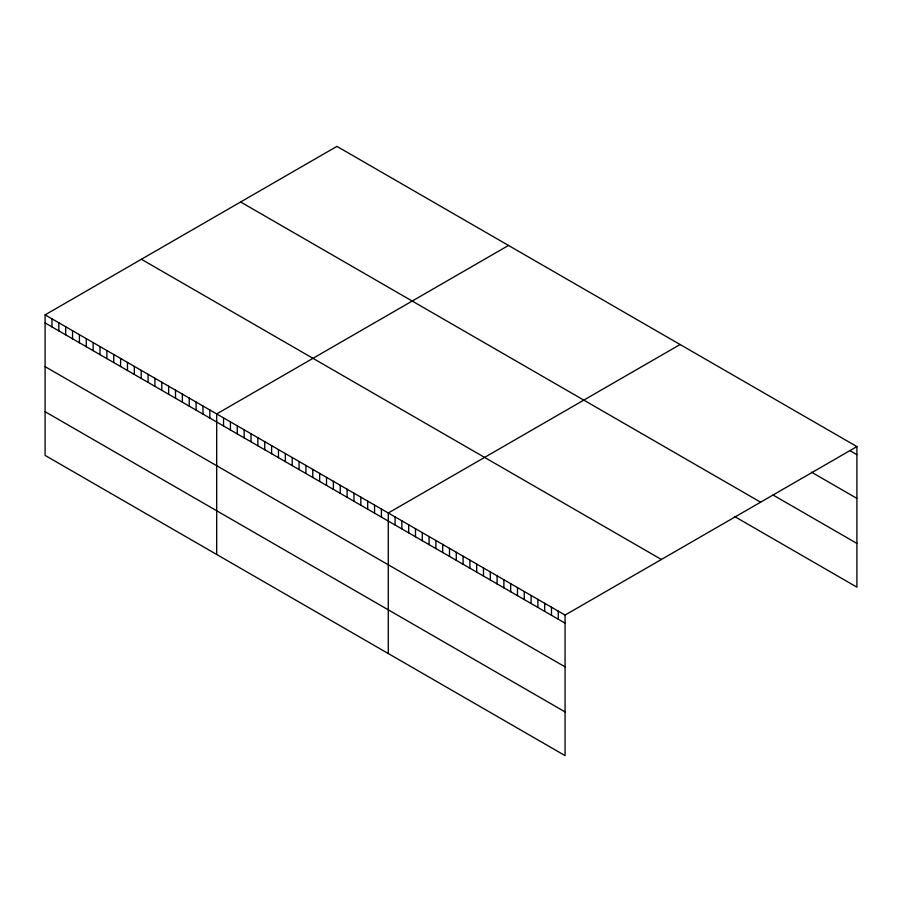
<?xml version="1.0" encoding="UTF-8"?>
<svg xmlns="http://www.w3.org/2000/svg" width="902" height="902" viewBox="0 0 902 902"><rect width="100%" height="100%" fill="white"/><g stroke="black" fill="none" stroke-linecap="round" stroke-linejoin="round"><path stroke-width="1.35" d="M45.1 314.866L565.08 615.074L565.08 755.617L45.1 455.409L45.1 314.866L336.92 146.383L856.9 446.591L856.9 587.134L734.51 516.474M508.514 245.445L216.694 413.928L216.694 554.482M680.108 344.519L388.288 513.001L388.288 653.544M565.08 615.074L856.9 446.591M850.101 450.741L856.9 454.664M811.563 472.208L856.9 498.389M773.037 495.006L856.9 543.421M240.62 201.98L760.6 502.188M141.4 259.269L661.38 559.477M45.1 322.939L565.08 623.147M45.1 366.652L565.08 666.86M45.1 411.695L565.08 711.903M558.282 611.15L558.282 619.223M551.483 607.215L551.483 615.299M544.684 603.291L544.684 611.376M537.885 599.368L537.885 607.452M531.086 595.444L531.086 603.517M524.276 591.52L524.276 599.593M517.477 587.585L517.477 595.67M510.679 583.662L510.679 591.746M503.88 579.738L503.88 587.822M497.081 575.814L497.081 583.887M490.282 571.891L490.282 579.963M483.483 567.956L483.483 576.04M476.684 564.032L476.684 572.116M469.886 560.108L469.886 568.192M463.087 556.184L463.087 564.269M456.288 552.261L456.288 560.334M449.489 548.337L449.489 556.41M442.69 544.402L442.69 552.486M435.88 540.478L435.88 548.563M429.081 536.555L429.081 544.639M422.283 532.631L422.283 540.704M415.484 528.707L415.484 536.78M408.685 524.772L408.685 532.856M401.886 520.849L401.886 528.933M395.087 516.925L395.087 525.009M381.422 509.032L381.422 517.117M374.555 505.075L374.555 513.159M367.7 501.117L367.7 509.19M360.834 497.149L360.834 505.233M353.967 493.191L353.967 501.264M347.101 489.222L347.101 497.306M340.246 485.265L340.246 493.338M333.379 481.296L333.379 489.38M326.513 477.338L326.513 485.411M319.646 473.37L319.646 481.454M312.791 469.412L312.791 477.485M305.925 465.443L305.925 473.527M299.058 461.486L299.058 469.559M292.192 457.517L292.192 465.601M285.336 453.559L285.336 461.644M278.47 449.591L278.47 457.675M271.603 445.633L271.603 453.717M264.737 441.676L264.737 449.748M257.871 437.707L257.871 445.791M251.015 433.749L251.015 441.822M244.149 429.78L244.149 437.865M237.282 425.823L237.282 433.896M230.416 421.854L230.416 429.938M223.561 417.897L223.561 425.969M209.828 409.97L209.828 418.043M202.961 406.001L202.961 414.086M196.106 402.044L196.106 410.117M189.24 398.075L189.24 406.159M182.373 394.118L182.373 402.202M175.507 390.16L175.507 398.233M168.651 386.191L168.651 394.275M161.785 382.234L161.785 390.307M154.918 378.265L154.918 386.349M148.052 374.307L148.052 382.38M141.197 370.339L141.197 378.423M134.33 366.381L134.33 374.454M127.464 362.412L127.464 370.497M120.597 358.455L120.597 366.528M113.742 354.486L113.742 362.57M106.876 350.528L106.876 358.601M100.009 346.56L100.009 354.644M93.143 342.602L93.143 350.686M86.288 338.645L86.288 346.718M79.421 334.676L79.421 342.76M72.555 330.718L72.555 338.791M65.688 326.75L65.688 334.834M58.833 322.792L58.833 330.865M51.966 318.823L51.966 326.907"/></g></svg>
